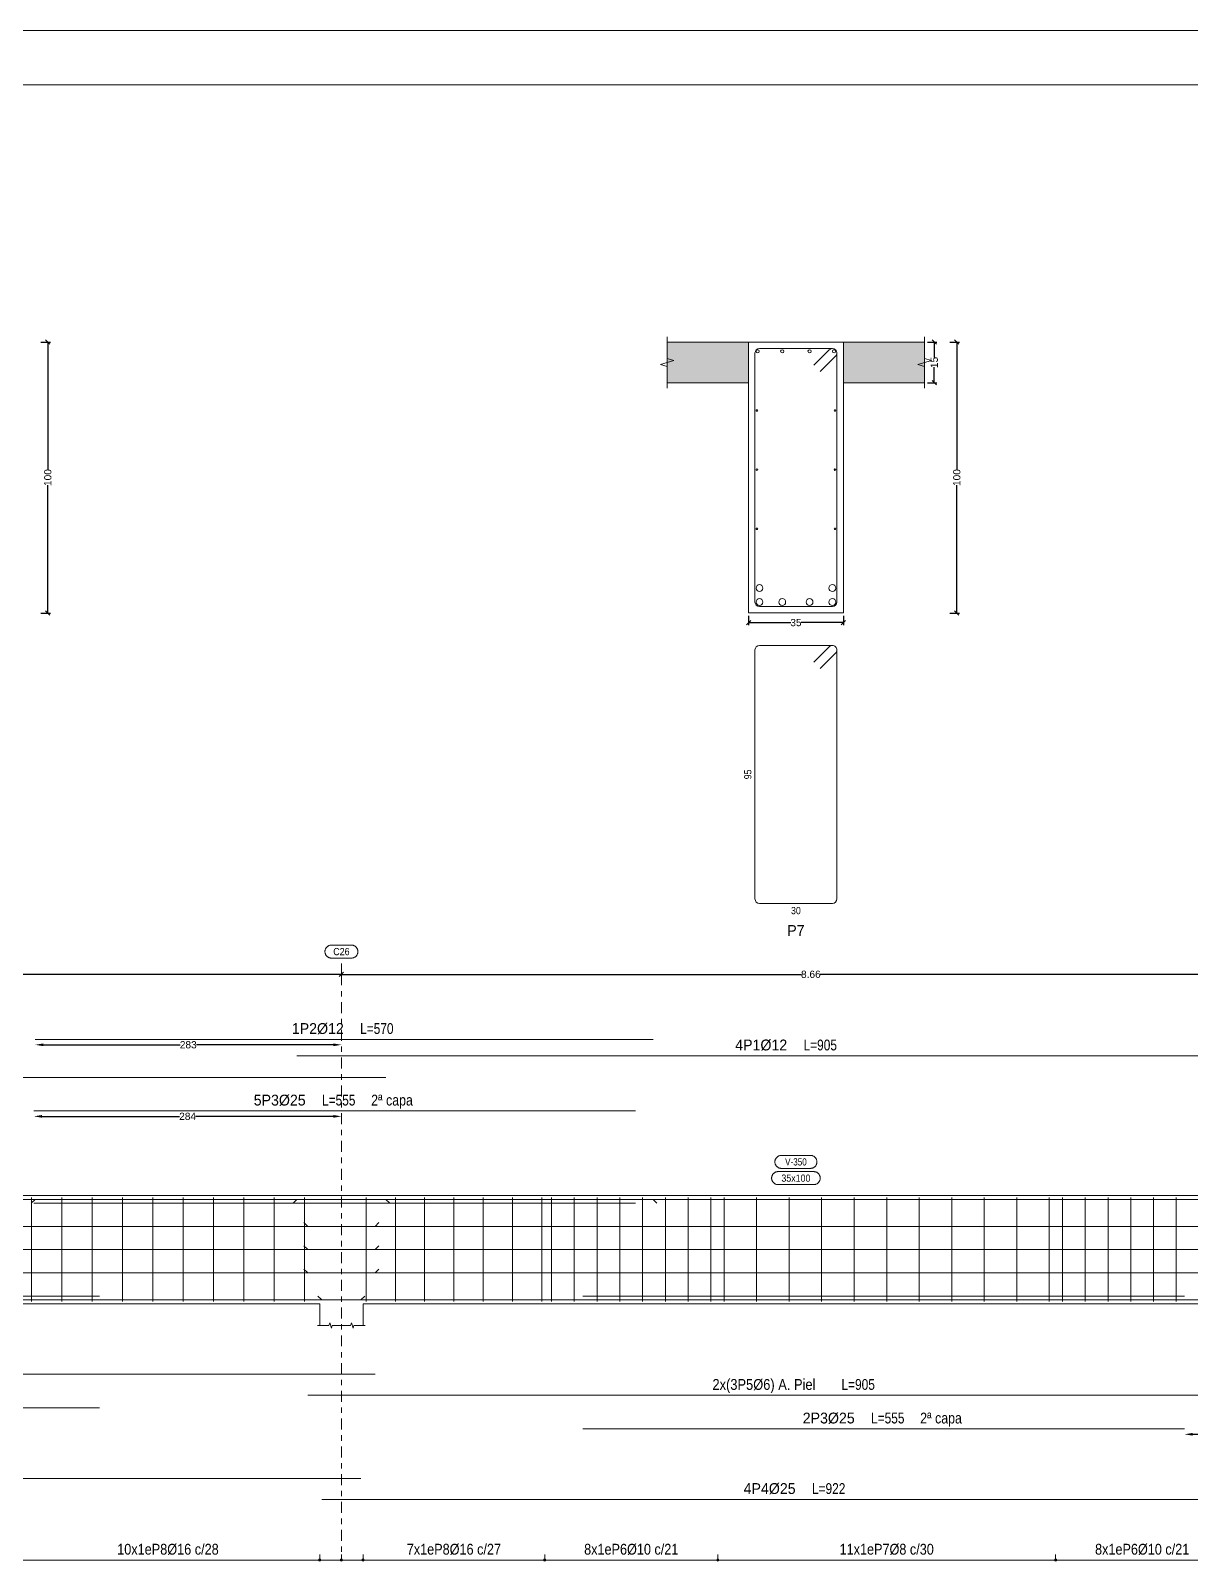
# Model space of a CAD drawing. Header units: millimetres. Extents: x 3 to 479, y -191 to 120.
# Drawn here: x 254.43 to 275.82, y -18.12 to 10.15 of the extents above; entities that cross this region are included whole.
import ezdxf
from ezdxf.enums import TextEntityAlignment as Align

# ---------------------------------------------------------------- set-up
doc = ezdxf.new("R2010")
doc.units = ezdxf.units.MM
doc.linetypes.add('CYPE_RAYAPUNTO', pattern=[0.4125, 0.2025, -0.105, 0, -0.105])
for name, color, linetype, lineweight in [('ALZ_ARM_LONG_ARM_TEXTOS', 3, 'Continuous', 9), ('ALZ_ARM_LONG_TXT_IND_CAPA_ARM_LONG', 3, 'Continuous', 9), ('ALZ_ARM_LONG_TXT_LONG', 3, 'Continuous', 9), ('ALZ_ARM_TRANS_TXT_EST', 3, 'Continuous', 9), ('ALZ_CONT_NUDOS', 122, 'Continuous', 9), ('ALZ_CONT_VIG_HORMIGON', 2, 'Continuous', 9), ('ALZ_COT_COT_ARM', 3, 'Continuous', 0), ('ALZ_COT_COT_EST', 3, 'Continuous', 0), ('ALZ_COT_COT_LIN_APOYOS', 2, 'CYPE_RAYAPUNTO', 0), ('ALZ_COT_LONGITUD_PROYECTADA', 122, 'Continuous', 0), ('ALZ_REF_COT_LIN_AUX_COTA', 2, 'CYPE_RAYAPUNTO', 9), ('ALZ_REF_REF_NOMBRE', 3, 'Continuous', 9), ('ALZ_REF_REF_REFERENCIA', 3, 'Continuous', 9), ('ALZ_REF_TEXTO_REF_NOMBRE', 3, 'Continuous', 9), ('ALZ_REF_TEXTO_REF_REFERENCIA', 3, 'Continuous', 9), ('ARM_LONGITUDINAL_Ø12', 171, 'Continuous', 9), ('ARM_LONGITUDINAL_Ø25', 20, 'Continuous', 9), ('ARM_LONGITUDINAL_Ø6', 151, 'Continuous', 9), ('ARM_TRANSVERSAL_Ø10', 103, 'Continuous', 9), ('ARM_TRANSVERSAL_Ø16', 212, 'Continuous', 9), ('ARM_TRANSVERSAL_Ø8', 32, 'Continuous', 9), ('RECUAD_LIMITES', 2, 'Continuous', 0), ('RECUAD_MARCO', 1, 'Continuous', 20), ('SEC_CONT_FORJADOS_SECCION', 8, 'Continuous', 9), ('SEC_CONT_VIG_HORMIGON_SECCION', 2, 'Continuous', 9), ('SEC_COTAS_SEC_DIM_VIGA', 122, 'Continuous', 0), ('SEC_COTAS_TEXTOS_DESPIECE_ESTRIBADO', 122, 'Continuous', 0), ('SEC_REF_TXT_POSICIONES_ARM_ESTRIBOS', 1, 'Continuous', 9)]:
    doc.layers.add(name, color=color, linetype=linetype, lineweight=lineweight)
doc.styles.add('CYPETXT_0.2_romans', font='arial.ttf', dxfattribs={"height": 0.133333})
doc.styles.add('CYPETXT_romans', font='arial.ttf', dxfattribs={"height": 0.2})
doc.dimstyles.new('cype_arrow', dxfattribs={"dimtxt": 0.18, "dimasz": 0.15, "dimexe": 0.05, "dimexo": 0.05, "dimgap": 0, "dimtad": 0, "dimdec": 4, "dimzin": 0, "dimdsep": 46, "dimtxsty": 'CYPETXT_0.2_romans', "dimcen": 0.09, "dimadec": 0, "dimazin": 0, "dimtfac": 1, "dimtdec": 4, "dimtofl": 0, "dimtmove": 2, "dimatfit": 3, "dimfxl": 1, "dimtolj": 1, "dimtzin": 0, "dimarcsym": 0})
doc.dimstyles.new('cype_oblique', dxfattribs={"dimtxt": 0.18, "dimasz": 0.18, "dimexe": 0.05, "dimexo": 0.05, "dimgap": 0, "dimtad": 0, "dimdec": 4, "dimzin": 0, "dimdsep": 46, "dimtxsty": 'CYPETXT_0.2_romans', "dimblk": 'OBLIQUE', "dimtsz": 0.04, "dimcen": 0.09, "dimadec": 0, "dimazin": 0, "dimtfac": 1, "dimtdec": 4, "dimtofl": 0, "dimtmove": 2, "dimatfit": 3, "dimfxl": 1, "dimtolj": 1, "dimtzin": 0, "dimarcsym": 0})

# ---------------------------------------------------------------- blocks, each defined once
blk = doc.blocks.new('*D987')
at = {"layer": 'Defpoints', "color": 0, "transparency": 16777216}
for p in [(254.566, 4.403), (254.743, 4.403), (254.566, -0.597)]:
    blk.add_point(p, dxfattribs=at)
at = {"layer": 'SEC_COTAS_SEC_DIM_VIGA', "color": 0, "lineweight": -2, "transparency": 16777216}
for p, q in [((254.616, 4.403), (254.793, 4.403)), ((254.783, 4.363), (254.703, 4.443)), ((254.743, 4.403), (254.743, 2.044)), ((254.743, -0.597), (254.743, 1.763)), ((254.783, -0.637), (254.703, -0.557)), ((254.616, -0.597), (254.793, -0.597))]:
    blk.add_line(p, q, dxfattribs=at)
at = {"layer": 'SEC_COTAS_SEC_DIM_VIGA', "color": 0, "transparency": 16777216, "insert": (254.743, 1.903), "char_height": 0.1333, "attachment_point": 5, "rotation": 90, "style": 'CYPETXT_0.2_romans'}
blk.add_mtext('\\A1;100', dxfattribs=at)
blk = doc.blocks.new('_OBLIQUE')
at = {"color": 0, "linetype": 'ByBlock', "lineweight": -2}
blk.add_line((-0.5, -0.5), (0.5, 0.5), dxfattribs=at)
blk = doc.blocks.new('*D988')
at = {"layer": 'Defpoints', "color": 0, "transparency": 16777216}
for p in [(267.67, -0.597), (269.42, -0.597), (269.42, -0.774)]:
    blk.add_point(p, dxfattribs=at)
at = {"layer": 'SEC_COTAS_SEC_DIM_VIGA', "color": 0, "lineweight": -2, "transparency": 16777216}
for p, q in [((267.63, -0.814), (267.71, -0.734)), ((267.67, -0.647), (267.67, -0.824)), ((267.67, -0.774), (268.449, -0.774)), ((269.42, -0.774), (268.64, -0.774)), ((269.38, -0.814), (269.46, -0.734)), ((269.42, -0.647), (269.42, -0.824))]:
    blk.add_line(p, q, dxfattribs=at)
at = {"layer": 'SEC_COTAS_SEC_DIM_VIGA', "color": 0, "transparency": 16777216, "insert": (268.545, -0.774), "char_height": 0.1333, "attachment_point": 5, "style": 'CYPETXT_0.2_romans'}
blk.add_mtext('\\A1;35', dxfattribs=at)
blk = doc.blocks.new('*D989')
at = {"layer": 'Defpoints', "color": 0, "transparency": 16777216}
for p in [(270.92, 4.403), (271.097, 4.403), (270.92, 3.653)]:
    blk.add_point(p, dxfattribs=at)
at = {"layer": 'SEC_COTAS_SEC_DIM_VIGA', "color": 0, "lineweight": -2, "transparency": 16777216}
for p, q in [((270.97, 4.403), (271.147, 4.403)), ((271.137, 4.363), (271.057, 4.443)), ((271.097, 4.403), (271.097, 4.118)), ((271.137, 3.613), (271.057, 3.693)), ((271.097, 3.653), (271.097, 3.939)), ((270.97, 3.653), (271.147, 3.653))]:
    blk.add_line(p, q, dxfattribs=at)
at = {"layer": 'SEC_COTAS_SEC_DIM_VIGA', "color": 0, "transparency": 16777216, "insert": (271.097, 4.028), "char_height": 0.1333, "attachment_point": 5, "rotation": 90, "style": 'CYPETXT_0.2_romans'}
blk.add_mtext('\\A1;15', dxfattribs=at)
blk = doc.blocks.new('*D990')
at = {"layer": 'Defpoints', "color": 0, "transparency": 16777216}
for p in [(271.336, 4.403), (271.513, 4.403), (271.336, -0.597)]:
    blk.add_point(p, dxfattribs=at)
at = {"layer": 'SEC_COTAS_SEC_DIM_VIGA', "color": 0, "lineweight": -2, "transparency": 16777216}
for p, q in [((271.386, 4.403), (271.563, 4.403)), ((271.553, 4.363), (271.473, 4.443)), ((271.513, 4.403), (271.513, 2.044)), ((271.513, -0.597), (271.513, 1.763)), ((271.553, -0.637), (271.473, -0.557)), ((271.386, -0.597), (271.563, -0.597))]:
    blk.add_line(p, q, dxfattribs=at)
at = {"layer": 'SEC_COTAS_SEC_DIM_VIGA', "color": 0, "transparency": 16777216, "insert": (271.513, 1.903), "char_height": 0.1333, "attachment_point": 5, "rotation": 90, "style": 'CYPETXT_0.2_romans'}
blk.add_mtext('\\A1;100', dxfattribs=at)
blk = doc.blocks.new('*D991')
at = {"layer": 'ALZ_COT_LONGITUD_PROYECTADA', "color": 0, "lineweight": -2, "transparency": 16777216}
for p, q in [((242.8, -7.306), (242.88, -7.226)), ((242.84, -7.266), (251.326, -7.266)), ((260.16, -7.266), (251.673, -7.266)), ((260.12, -7.306), (260.2, -7.226))]:
    blk.add_line(p, q, dxfattribs=at)
at = {"layer": 'Defpoints', "color": 0, "transparency": 16777216}
for p in [(242.84, -7.266), (242.84, -7.266), (260.16, -7.266)]:
    blk.add_point(p, dxfattribs=at)
at = {"layer": 'ALZ_COT_LONGITUD_PROYECTADA', "color": 0, "transparency": 16777216, "insert": (251.5, -7.266), "char_height": 0.1333, "attachment_point": 5, "style": 'CYPETXT_0.2_romans'}
blk.add_mtext('\\A1;8.66', dxfattribs=at)
blk = doc.blocks.new('*D992')
at = {"layer": 'ALZ_COT_LONGITUD_PROYECTADA', "color": 0, "lineweight": -2, "transparency": 16777216}
for p, q in [((260.12, -7.306), (260.2, -7.226)), ((260.16, -7.266), (268.646, -7.266)), ((277.48, -7.266), (268.993, -7.266)), ((277.44, -7.306), (277.52, -7.226))]:
    blk.add_line(p, q, dxfattribs=at)
at = {"layer": 'Defpoints', "color": 0, "transparency": 16777216}
for p in [(260.16, -7.266), (260.16, -7.266), (277.48, -7.266)]:
    blk.add_point(p, dxfattribs=at)
at = {"layer": 'ALZ_COT_LONGITUD_PROYECTADA', "color": 0, "transparency": 16777216, "insert": (268.82, -7.266), "char_height": 0.1333, "attachment_point": 5, "style": 'CYPETXT_0.2_romans'}
blk.add_mtext('\\A1;8.66', dxfattribs=at)
blk = doc.blocks.new('*D993')
at = {"layer": 'ALZ_COT_COT_ARM', "color": 0, "lineweight": -2, "transparency": 16777216}
for p, q in [((254.659, -8.566), (257.186, -8.566)), ((260.01, -8.566), (257.483, -8.566))]:
    blk.add_line(p, q, dxfattribs=at)
at = {"layer": 'ALZ_COT_COT_ARM', "color": 0, "transparency": 16777216}
for points in [[(254.659, -8.541), (254.659, -8.591), (254.509, -8.566)], [(260.01, -8.541), (260.01, -8.591), (260.16, -8.566)]]:
    blk.add_solid(points, dxfattribs=at)
at = {"layer": 'Defpoints', "color": 0, "transparency": 16777216}
for p in [(254.509, -8.566), (260.16, -8.566), (260.16, -8.566)]:
    blk.add_point(p, dxfattribs=at)
at = {"layer": 'ALZ_COT_COT_ARM', "color": 0, "transparency": 16777216, "insert": (257.334, -8.566), "char_height": 0.1333, "attachment_point": 5, "style": 'CYPETXT_0.2_romans'}
blk.add_mtext('\\A1;283', dxfattribs=at)
blk = doc.blocks.new('*D994')
at = {"layer": 'ALZ_COT_COT_ARM', "color": 0, "lineweight": -2, "transparency": 16777216}
for p, q in [((254.635, -9.887), (257.174, -9.887)), ((260.01, -9.887), (257.47, -9.887))]:
    blk.add_line(p, q, dxfattribs=at)
at = {"layer": 'ALZ_COT_COT_ARM', "color": 0, "transparency": 16777216}
for points in [[(254.635, -9.862), (254.635, -9.912), (254.485, -9.887)], [(260.01, -9.862), (260.01, -9.912), (260.16, -9.887)]]:
    blk.add_solid(points, dxfattribs=at)
at = {"layer": 'Defpoints', "color": 0, "transparency": 16777216}
for p in [(254.485, -9.887), (260.16, -9.887), (260.16, -9.887)]:
    blk.add_point(p, dxfattribs=at)
at = {"layer": 'ALZ_COT_COT_ARM', "color": 0, "transparency": 16777216, "insert": (257.322, -9.887), "char_height": 0.1333, "attachment_point": 5, "style": 'CYPETXT_0.2_romans'}
blk.add_mtext('\\A1;284', dxfattribs=at)
blk = doc.blocks.new('*D996')
at = {"layer": 'ALZ_COT_COT_ARM', "color": 0, "lineweight": -2, "transparency": 16777216}
for p, q in [((275.863, -15.755), (276.376, -15.755)), ((277.08, -15.755), (276.566, -15.755))]:
    blk.add_line(p, q, dxfattribs=at)
at = {"layer": 'ALZ_COT_COT_ARM', "color": 0, "transparency": 16777216}
for points in [[(275.863, -15.73), (275.863, -15.78), (275.713, -15.755)], [(277.08, -15.73), (277.08, -15.78), (277.23, -15.755)]]:
    blk.add_solid(points, dxfattribs=at)
at = {"layer": 'Defpoints', "color": 0, "transparency": 16777216}
for p in [(275.713, -15.755), (277.23, -15.755), (277.23, -15.755)]:
    blk.add_point(p, dxfattribs=at)
at = {"layer": 'ALZ_COT_COT_ARM', "color": 0, "transparency": 16777216, "insert": (276.471, -15.755), "char_height": 0.1333, "attachment_point": 5, "style": 'CYPETXT_0.2_romans'}
blk.add_mtext('\\A1;76', dxfattribs=at)

msp = doc.modelspace()

# ---------------------------------------------------------------- hatches: boundary and pattern name
at = {"layer": 'SEC_CONT_FORJADOS_SECCION', "true_color": 0xdad7d3}
for points in [[(266.16951, 4.40347), (267.66951, 4.40347), (267.66951, 3.65347), (266.16951, 3.65347)], [(270.91951, 4.40347), (269.41951, 4.40347), (269.41951, 3.65347), (270.91951, 3.65347)]]:
    msp.add_hatch(color=254, dxfattribs=at).paths.add_polyline_path(points)

# ---------------------------------------------------------------- linework, layer by layer
at = {"layer": 'ALZ_CONT_NUDOS'}
for p, q in [((259.75951, -13.34677), (259.75951, -13.74677)), ((260.55951, -13.34677), (260.55951, -13.74677))]:
    msp.add_line(p, q, dxfattribs=at)
for points in [[(259.75951, -11.34677), (260.55951, -11.34677)], [(259.71951, -13.74677), (259.92951, -13.74677), (259.94451, -13.69677), (259.97451, -13.79677), (259.98951, -13.74677), (260.19951, -13.74677)], [(260.11951, -13.74677), (260.32951, -13.74677), (260.34451, -13.69677), (260.37451, -13.79677), (260.38951, -13.74677), (260.59951, -13.74677)]]:
    msp.add_lwpolyline(points, dxfattribs=at)
at = {"layer": 'ALZ_CONT_VIG_HORMIGON'}
for p, q in [((243.78951, -11.34677), (259.75951, -11.34677)), ((260.55951, -11.34677), (276.52951, -11.34677)), ((243.78951, -13.34677), (259.75951, -13.34677)), ((260.55951, -13.34677), (276.52951, -13.34677))]:
    msp.add_line(p, q, dxfattribs=at)
at = {"layer": 'ALZ_COT_COT_EST'}
for p, q in [((259.75951, -18.07609), (259.75951, -17.97609)), ((260.15951, -18.07609), (260.15951, -17.97609)), ((260.55951, -18.07609), (260.55951, -17.97609)), ((263.90951, -18.07609), (263.90951, -17.97609)), ((267.10351, -18.07609), (267.10351, -17.97609)), ((273.33551, -18.07609), (273.33551, -17.97609))]:
    msp.add_line(p, q, dxfattribs=at)
for points in [[(254.15951, -18.07609), (259.75951, -18.07609), (259.75951, -17.97609)], [(259.75951, -18.07609), (260.15951, -18.07609), (260.15951, -17.97609)], [(260.15951, -18.07609), (260.55951, -18.07609), (260.55951, -17.97609)], [(260.55951, -18.07609), (263.90951, -18.07609), (263.90951, -17.97609)], [(263.90951, -18.07609), (267.10351, -18.07609), (267.10351, -17.97609)], [(267.10351, -18.07609), (273.33551, -18.07609), (273.33551, -17.97609)], [(273.33551, -18.07609), (276.52951, -18.07609), (276.52951, -17.97609)]]:
    msp.add_lwpolyline(points, dxfattribs=at)
for centre in [(259.75951, -18.07609), (259.75951, -18.07609), (260.15951, -18.07609), (260.15951, -18.07609), (260.55951, -18.07609), (260.55951, -18.07609), (263.90951, -18.07609), (263.90951, -18.07609), (267.10351, -18.07609), (267.10351, -18.07609), (273.33551, -18.07609), (273.33551, -18.07609)]:
    msp.add_circle(centre, 0.02, dxfattribs=at)
at = {"layer": 'ALZ_COT_COT_LIN_APOYOS'}
msp.add_line((260.15951, -7.26586), (260.15951, -18.07609), dxfattribs=at)
at = {"layer": 'ALZ_REF_COT_LIN_AUX_COTA'}
msp.add_line((260.15951, -7.26586), (260.15951, -6.96586), dxfattribs=at)
at = {"layer": 'ALZ_REF_REF_NOMBRE'}
for points in [[(268.81251, -10.60677), (268.82052, -10.60704), (268.8285, -10.60784), (268.83641, -10.60918), (268.84421, -10.61104), (268.85187, -10.61341), (268.85935, -10.61629), (268.86663, -10.61967), (268.87366, -10.62352), (268.88042, -10.62784), (268.88688, -10.6326), (268.893, -10.63777), (268.89876, -10.64335), (268.90414, -10.6493), (268.90911, -10.65559), (268.91365, -10.6622), (268.91774, -10.6691), (268.92136, -10.67626), (268.92449, -10.68364), (268.92712, -10.69122), (268.92924, -10.69895), (268.93083, -10.70681), (268.9319, -10.71476), (268.93244, -10.72276), (268.93244, -10.73078), (268.9319, -10.73878), (268.93083, -10.74673), (268.92924, -10.75459), (268.92712, -10.76233), (268.92449, -10.7699), (268.92136, -10.77729), (268.91774, -10.78444), (268.91365, -10.79134), (268.90911, -10.79795), (268.90414, -10.80425), (268.89876, -10.8102), (268.893, -10.81577), (268.88688, -10.82095), (268.88042, -10.82571), (268.87366, -10.83002), (268.86663, -10.83388), (268.85935, -10.83725), (268.85187, -10.84013), (268.84421, -10.84251), (268.83641, -10.84437), (268.8285, -10.8457), (268.82052, -10.8465), (268.81251, -10.84677), (268.27651, -10.84677), (268.26849, -10.8465), (268.26051, -10.8457), (268.2526, -10.84437), (268.2448, -10.84251), (268.23714, -10.84013), (268.22966, -10.83725), (268.22238, -10.83388), (268.21535, -10.83002), (268.20859, -10.82571), (268.20214, -10.82095), (268.19601, -10.81577), (268.19025, -10.8102), (268.18487, -10.80425), (268.1799, -10.79795), (268.17536, -10.79134), (268.17127, -10.78444), (268.16765, -10.77729), (268.16452, -10.7699), (268.16189, -10.76233), (268.15977, -10.75459), (268.15818, -10.74673), (268.15711, -10.73878), (268.15657, -10.73078), (268.15657, -10.72276), (268.15711, -10.71476), (268.15818, -10.70681), (268.15977, -10.69895), (268.16189, -10.69122), (268.16452, -10.68364), (268.16765, -10.67626), (268.17127, -10.6691), (268.17536, -10.6622), (268.1799, -10.65559), (268.18487, -10.6493), (268.19025, -10.64335), (268.19601, -10.63777), (268.20214, -10.6326), (268.20859, -10.62784), (268.21535, -10.62352), (268.22238, -10.61967), (268.22966, -10.61629), (268.23714, -10.61341), (268.2448, -10.61104), (268.2526, -10.60918), (268.26051, -10.60784), (268.26849, -10.60704), (268.27651, -10.60677), (268.81251, -10.60677)], [(268.87351, -10.90677), (268.88152, -10.90704), (268.8895, -10.90784), (268.89741, -10.90918), (268.90521, -10.91104), (268.91287, -10.91341), (268.92035, -10.91629), (268.92763, -10.91967), (268.93466, -10.92352), (268.94142, -10.92784), (268.94788, -10.9326), (268.954, -10.93777), (268.95976, -10.94335), (268.96514, -10.9493), (268.97011, -10.95559), (268.97465, -10.9622), (268.97874, -10.9691), (268.98236, -10.97626), (268.98549, -10.98364), (268.98812, -10.99122), (268.99024, -10.99895), (268.99183, -11.00681), (268.9929, -11.01476), (268.99344, -11.02276), (268.99344, -11.03078), (268.9929, -11.03878), (268.99183, -11.04673), (268.99024, -11.05459), (268.98812, -11.06233), (268.98549, -11.0699), (268.98236, -11.07729), (268.97874, -11.08444), (268.97465, -11.09134), (268.97011, -11.09795), (268.96514, -11.10425), (268.95976, -11.1102), (268.954, -11.11577), (268.94788, -11.12095), (268.94142, -11.12571), (268.93466, -11.13002), (268.92763, -11.13388), (268.92035, -11.13725), (268.91287, -11.14013), (268.90521, -11.14251), (268.89741, -11.14437), (268.8895, -11.1457), (268.88152, -11.1465), (268.87351, -11.14677), (268.21551, -11.14677), (268.20749, -11.1465), (268.19951, -11.1457), (268.1916, -11.14437), (268.1838, -11.14251), (268.17614, -11.14013), (268.16866, -11.13725), (268.16138, -11.13388), (268.15435, -11.13002), (268.14759, -11.12571), (268.14114, -11.12095), (268.13501, -11.11577), (268.12925, -11.1102), (268.12387, -11.10425), (268.1189, -11.09795), (268.11436, -11.09134), (268.11027, -11.08444), (268.10665, -11.07729), (268.10352, -11.0699), (268.10089, -11.06233), (268.09877, -11.05459), (268.09718, -11.04673), (268.09611, -11.03878), (268.09557, -11.03078), (268.09557, -11.02276), (268.09611, -11.01476), (268.09718, -11.00681), (268.09877, -10.99895), (268.10089, -10.99122), (268.10352, -10.98364), (268.10665, -10.97626), (268.11027, -10.9691), (268.11436, -10.9622), (268.1189, -10.95559), (268.12387, -10.9493), (268.12925, -10.94335), (268.13501, -10.93777), (268.14114, -10.9326), (268.14759, -10.92784), (268.15435, -10.92352), (268.16138, -10.91967), (268.16866, -10.91629), (268.17614, -10.91341), (268.1838, -10.91104), (268.1916, -10.90918), (268.19951, -10.90784), (268.20749, -10.90704), (268.21551, -10.90677), (268.87351, -10.90677)]]:
    msp.add_lwpolyline(points, close=True, dxfattribs=at)
at = {"layer": 'ALZ_REF_REF_REFERENCIA'}
msp.add_lwpolyline([(260.34351, -6.72586), (260.35152, -6.72613), (260.3595, -6.72693), (260.36741, -6.72827), (260.37521, -6.73013), (260.38287, -6.7325), (260.39035, -6.73539), (260.39763, -6.73876), (260.40466, -6.74262), (260.41142, -6.74693), (260.41788, -6.75169), (260.424, -6.75687), (260.42976, -6.76244), (260.43514, -6.76839), (260.44011, -6.77468), (260.44465, -6.78129), (260.44874, -6.78819), (260.45236, -6.79535), (260.45549, -6.80273), (260.45812, -6.81031), (260.46024, -6.81805), (260.46183, -6.8259), (260.4629, -6.83385), (260.46344, -6.84185), (260.46344, -6.84987), (260.4629, -6.85788), (260.46183, -6.86582), (260.46024, -6.87368), (260.45812, -6.88142), (260.45549, -6.88899), (260.45236, -6.89638), (260.44874, -6.90353), (260.44465, -6.91043), (260.44011, -6.91705), (260.43514, -6.92334), (260.42976, -6.92929), (260.424, -6.93486), (260.41788, -6.94004), (260.41142, -6.9448), (260.40466, -6.94911), (260.39763, -6.95297), (260.39035, -6.95634), (260.38287, -6.95922), (260.37521, -6.9616), (260.36741, -6.96346), (260.3595, -6.96479), (260.35152, -6.9656), (260.34351, -6.96586), (259.97551, -6.96586), (259.96749, -6.9656), (259.95951, -6.96479), (259.9516, -6.96346), (259.9438, -6.9616), (259.93614, -6.95922), (259.92866, -6.95634), (259.92138, -6.95297), (259.91435, -6.94911), (259.90759, -6.9448), (259.90114, -6.94004), (259.89501, -6.93486), (259.88925, -6.92929), (259.88387, -6.92334), (259.8789, -6.91705), (259.87436, -6.91043), (259.87027, -6.90353), (259.86665, -6.89638), (259.86352, -6.88899), (259.86089, -6.88142), (259.85877, -6.87368), (259.85718, -6.86582), (259.85611, -6.85788), (259.85557, -6.84987), (259.85557, -6.84185), (259.85611, -6.83385), (259.85718, -6.8259), (259.85877, -6.81805), (259.86089, -6.81031), (259.86352, -6.80273), (259.86665, -6.79535), (259.87027, -6.78819), (259.87436, -6.78129), (259.8789, -6.77468), (259.88387, -6.76839), (259.88925, -6.76244), (259.89501, -6.75687), (259.90114, -6.75169), (259.90759, -6.74693), (259.91435, -6.74262), (259.92138, -6.73876), (259.92866, -6.73539), (259.93614, -6.7325), (259.9438, -6.73013), (259.9516, -6.72827), (259.95951, -6.72693), (259.96749, -6.72613), (259.97551, -6.72586), (260.34351, -6.72586)], close=True, dxfattribs=at)
at = {"layer": 'ARM_LONGITUDINAL_Ø12'}
for p, q in [((254.50874, -11.41877), (254.43803, -11.48948)), ((259.33951, -11.41877), (259.26879, -11.48948)), ((260.97951, -11.41877), (261.05022, -11.48948)), ((265.90874, -11.41877), (265.97946, -11.48948))]:
    msp.add_line(p, q, dxfattribs=at)
for points in [[(254.50874, -8.46586), (265.90874, -8.46586)], [(277.43951, -8.76946), (259.33951, -8.76946)], [(242.87951, -9.16677), (260.97951, -9.16677)], [(242.87951, -11.41877), (260.97951, -11.41877)], [(254.50874, -11.41877), (265.90874, -11.41877)], [(277.43951, -11.41877), (259.33951, -11.41877)]]:
    msp.add_lwpolyline(points, dxfattribs=at)
for centre in [(267.83951, 4.23347), (268.29284, 4.23347), (268.79617, 4.23347), (269.24951, 4.23347)]:
    msp.add_circle(centre, 0.03, dxfattribs=at)
at = {"layer": 'ARM_LONGITUDINAL_Ø25'}
for p, q in [((259.79951, -13.27477), (259.72566, -13.20734)), ((260.51951, -13.27477), (260.59335, -13.20734))]:
    msp.add_line(p, q, dxfattribs=at)
for points in [[(254.48451, -9.78677), (265.58451, -9.78677)], [(254.48451, -11.48811), (265.58451, -11.48811)], [(242.87951, -12.47477), (242.87951, -13.12477), (242.89092, -13.18218), (242.92344, -13.23084), (242.9721, -13.26335), (243.02951, -13.27477), (260.51951, -13.27477)], [(277.43951, -12.47477), (277.43951, -13.12477), (277.42809, -13.18218), (277.39557, -13.23084), (277.34691, -13.26335), (277.28951, -13.27477), (259.79951, -13.27477)], [(244.59718, -13.20544), (255.69718, -13.20544)], [(264.61324, -13.20544), (275.71324, -13.20544)], [(244.59718, -15.26678), (255.69718, -15.26678)], [(242.87951, -15.76814), (242.87951, -16.41814), (242.89092, -16.47554), (242.92344, -16.52421), (242.9721, -16.55672), (243.02951, -16.56814), (260.51951, -16.56814)], [(264.61324, -15.65492), (275.71324, -15.65492)], [(277.43951, -16.15609), (277.43951, -16.80609), (277.42809, -16.86349), (277.39557, -16.91215), (277.34691, -16.94467), (277.28951, -16.95609), (259.79951, -16.95609)]]:
    msp.add_lwpolyline(points, dxfattribs=at)
for centre in [(267.87201, -0.1357), (269.21701, -0.1357), (267.87201, -0.39403), (268.29284, -0.39403), (268.79617, -0.39403), (269.21701, -0.39403)]:
    msp.add_circle(centre, 0.0625, dxfattribs=at)
at = {"layer": 'ARM_LONGITUDINAL_Ø6'}
for p, q in [((259.53951, -11.91744), (259.46879, -11.84673)), ((260.77951, -11.91744), (260.85022, -11.84673)), ((259.53951, -12.34677), (259.46879, -12.27606)), ((260.77951, -12.34677), (260.85022, -12.27606)), ((259.53951, -12.77611), (259.46879, -12.7054)), ((260.77951, -12.77611), (260.85022, -12.7054))]:
    msp.add_line(p, q, dxfattribs=at)
for points in [[(242.92107, -11.91744), (260.77951, -11.91744)], [(259.53951, -11.91744), (277.39794, -11.91744)], [(242.92107, -12.34677), (260.77951, -12.34677)], [(259.53951, -12.34677), (277.39794, -12.34677)], [(242.92107, -12.77611), (260.77951, -12.77611)], [(259.53951, -12.77611), (277.39794, -12.77611)], [(242.97951, -14.47356), (242.90029, -14.61077), (242.9028, -14.62498), (242.91002, -14.63749), (242.92107, -14.64677), (260.77951, -14.64677)], [(259.53951, -15.03491), (277.39794, -15.03491), (277.409, -15.02563), (277.41621, -15.01313), (277.41872, -14.99891), (277.33951, -14.8617)]]:
    msp.add_lwpolyline(points, dxfattribs=at)
for centre in [(267.82451, 3.14118), (269.26451, 3.14118), (267.82451, 2.04889), (269.26451, 2.04889), (267.82451, 0.95659), (269.26451, 0.95659)]:
    msp.add_circle(centre, 0.015, dxfattribs=at)
at = {"layer": 'ARM_TRANSVERSAL_Ø10'}
for p, q in [((264.03651, -11.38677), (264.03651, -13.30677)), ((264.45651, -11.38677), (264.45651, -13.30677)), ((264.87651, -11.38677), (264.87651, -13.30677)), ((265.29651, -11.38677), (265.29651, -13.30677)), ((265.71651, -11.38677), (265.71651, -13.30677)), ((266.13651, -11.38677), (266.13651, -13.30677)), ((266.55651, -11.38677), (266.55651, -13.30677)), ((266.97651, -11.38677), (266.97651, -13.30677)), ((273.46251, -11.38677), (273.46251, -13.30677)), ((273.88251, -11.38677), (273.88251, -13.30677)), ((274.30251, -11.38677), (274.30251, -13.30677)), ((274.72251, -11.38677), (274.72251, -13.30677)), ((275.14251, -11.38677), (275.14251, -13.30677)), ((275.56251, -11.38677), (275.56251, -13.30677))]:
    msp.add_line(p, q, dxfattribs=at)
at = {"layer": 'ARM_TRANSVERSAL_Ø16'}
for p, q in [((254.43951, -11.38677), (254.43951, -13.30677)), ((254.99951, -11.38677), (254.99951, -13.30677)), ((255.55951, -11.38677), (255.55951, -13.30677)), ((256.11951, -11.38677), (256.11951, -13.30677)), ((256.67951, -11.38677), (256.67951, -13.30677)), ((257.23951, -11.38677), (257.23951, -13.30677)), ((257.79951, -11.38677), (257.79951, -13.30677)), ((258.35951, -11.38677), (258.35951, -13.30677)), ((258.91951, -11.38677), (258.91951, -13.30677)), ((259.47951, -11.38677), (259.47951, -13.30677)), ((260.61451, -11.38677), (260.61451, -13.30677)), ((261.15451, -11.38677), (261.15451, -13.30677)), ((261.69451, -11.38677), (261.69451, -13.30677)), ((262.23451, -11.38677), (262.23451, -13.30677)), ((262.77451, -11.38677), (262.77451, -13.30677)), ((263.31451, -11.38677), (263.31451, -13.30677)), ((263.85451, -11.38677), (263.85451, -13.30677))]:
    msp.add_line(p, q, dxfattribs=at)
at = {"layer": 'ARM_TRANSVERSAL_Ø8'}
for p, q in [((267.21951, -11.38677), (267.21951, -13.30677)), ((267.81951, -11.38677), (267.81951, -13.30677)), ((268.41951, -11.38677), (268.41951, -13.30677)), ((269.01951, -11.38677), (269.01951, -13.30677)), ((269.61951, -11.38677), (269.61951, -13.30677)), ((270.21951, -11.38677), (270.21951, -13.30677)), ((270.81951, -11.38677), (270.81951, -13.30677)), ((271.41951, -11.38677), (271.41951, -13.30677)), ((272.01951, -11.38677), (272.01951, -13.30677)), ((272.61951, -11.38677), (272.61951, -13.30677)), ((273.21951, -11.38677), (273.21951, -13.30677))]:
    msp.add_line(p, q, dxfattribs=at)
for points in [[(268.9925, 3.85979), (269.27534, 4.14263), (269.2856, 4.15513), (269.29323, 4.1694), (269.29792, 4.18487), (269.29951, 4.20097), (269.29792, 4.21706), (269.29323, 4.23254), (269.2856, 4.2468), (269.27534, 4.25931), (269.26284, 4.26957), (269.24858, 4.27719), (269.2331, 4.28188), (269.21701, 4.28347), (267.87201, 4.28347), (267.84043, 4.27719), (267.81367, 4.25931), (267.79579, 4.23254), (267.78951, 4.20097), (267.78951, -0.39403), (267.79579, -0.4256), (267.81367, -0.45237), (267.84043, -0.47025), (267.87201, -0.47653), (269.21701, -0.47653), (269.24858, -0.47025), (269.27534, -0.45237), (269.29323, -0.4256), (269.29951, -0.39403), (269.29951, 4.20097), (269.29792, 4.21706), (269.29323, 4.23254), (269.2856, 4.2468), (269.27534, 4.25931), (269.26284, 4.26957), (269.24858, 4.27719), (269.2331, 4.28188), (269.21701, 4.28347), (269.2041, 4.28245), (269.19151, 4.27943), (269.17955, 4.27448), (269.16851, 4.26771), (269.15867, 4.25931), (268.87583, 3.97646)], [(268.9925, -1.61954), (269.27534, -1.3367), (269.2856, -1.3242), (269.29323, -1.30994), (269.29792, -1.29446), (269.29951, -1.27836), (269.29792, -1.26227), (269.29323, -1.24679), (269.2856, -1.23253), (269.27534, -1.22003), (269.26284, -1.20977), (269.24858, -1.20214), (269.2331, -1.19745), (269.21701, -1.19586), (267.87201, -1.19586), (267.84043, -1.20214), (267.81367, -1.22003), (267.79579, -1.24679), (267.78951, -1.27836), (267.78951, -5.87336), (267.79579, -5.90494), (267.81367, -5.9317), (267.84043, -5.94958), (267.87201, -5.95586), (269.21701, -5.95586), (269.24858, -5.94958), (269.27534, -5.9317), (269.29323, -5.90494), (269.29951, -5.87336), (269.29951, -1.27836), (269.29792, -1.26227), (269.29323, -1.24679), (269.2856, -1.23253), (269.27534, -1.22003), (269.26284, -1.20977), (269.24858, -1.20214), (269.2331, -1.19745), (269.21701, -1.19586), (269.2041, -1.19688), (269.19151, -1.1999), (269.17955, -1.20486), (269.16851, -1.21162), (269.15867, -1.22003), (268.87583, -1.50287)]]:
    msp.add_lwpolyline(points, dxfattribs=at)
at = {"layer": 'RECUAD_LIMITES'}
msp.add_lwpolyline([(236.25251, -31.84816), (295.65251, -31.84816), (295.65251, 10.15184), (236.25251, 10.15184), (236.25251, -31.84816)], close=True, dxfattribs=at)
at = {"layer": 'RECUAD_MARCO'}
msp.add_lwpolyline([(238.75251, -30.84816), (294.65251, -30.84816), (294.65251, 9.15184), (238.75251, 9.15184), (238.75251, -30.84816)], close=True, dxfattribs=at)
at = {"layer": 'SEC_CONT_FORJADOS_SECCION'}
for points in [[(266.16951, 4.50347), (266.16951, 4.10347), (266.29451, 4.06597), (266.04451, 3.99097), (266.16951, 3.95347), (266.16951, 3.55347)], [(266.16951, 4.40347), (267.66951, 4.40347), (267.66951, 3.65347), (266.16951, 3.65347)], [(270.91951, 4.40347), (269.41951, 4.40347), (269.41951, 3.65347), (270.91951, 3.65347)], [(270.91951, 4.50347), (270.91951, 4.10347), (271.04451, 4.06597), (270.79451, 3.99097), (270.91951, 3.95347), (270.91951, 3.55347)]]:
    msp.add_lwpolyline(points, dxfattribs=at)
at = {"layer": 'SEC_CONT_FORJADOS_SECCION', "color": 254, "true_color": 0xdad7d3}
for points in [[(266.16951, 4.40347), (267.66951, 4.40347), (267.66951, 3.65347), (266.16951, 3.65347)], [(270.91951, 4.40347), (269.41951, 4.40347), (269.41951, 3.65347), (270.91951, 3.65347)]]:
    msp.add_lwpolyline(points, close=True, dxfattribs=at)
at = {"layer": 'SEC_CONT_VIG_HORMIGON_SECCION'}
msp.add_lwpolyline([(269.41951, 4.40347), (267.66951, 4.40347), (267.66951, -0.59653), (269.41951, -0.59653), (269.41951, 4.40347)], close=True, dxfattribs=at)

# ---------------------------------------------------------------- texts
at = {"layer": 'ALZ_ARM_LONG_ARM_TEXTOS', "style": 'CYPETXT_romans'}
for s, width, p in [('1P2%%c12', 0.935124, (259.72374, -8.36586)), ('4P1%%c12', 0.935124, (267.90451, -8.66946)), ('5P3%%c25', 0.935124, (259.02101, -9.68677)), ('2x(3P5%%c6) A. Piel', 0.849696, (267.95451, -14.93491)), ('2P3%%c25', 0.935124, (269.14974, -15.55492)), ('4P4%%c25', 0.935124, (268.05951, -16.85609))]:
    msp.add_text(s, height=0.2, dxfattribs=dict(at, width=width)).set_placement(p, align=Align.CENTER)
at = {"layer": 'ALZ_ARM_LONG_TXT_IND_CAPA_ARM_LONG', "style": 'CYPETXT_romans', "width": 0.816999}
for p in [(261.09301, -9.68677), (271.22174, -15.55492)]:
    msp.add_text('2ª capa', height=0.2, dxfattribs=at).set_placement(p, align=Align.CENTER)
at = {"layer": 'ALZ_ARM_LONG_TXT_LONG', "style": 'CYPETXT_romans', "width": 0.785606}
for s, p in [(' L=570', (260.78224, -8.36586)), (' L=905', (268.96301, -8.66946)), (' L=555', (260.07951, -9.68677)), (' L=905', (269.66251, -14.93491)), (' L=555', (270.20824, -15.55492)), (' L=922', (269.11801, -16.85609))]:
    msp.add_text(s, height=0.2, dxfattribs=at).set_placement(p, align=Align.CENTER)
at = {"layer": 'ALZ_ARM_TRANS_TXT_EST', "style": 'CYPETXT_romans'}
for s, width, p in [('10x1eP8%%c16 c/28', 0.837616, (256.95951, -17.97609)), ('7x1eP8%%c16 c/27', 0.835132, (262.23451, -17.97609)), ('8x1eP6%%c10 c/21', 0.835132, (265.50651, -17.97609)), ('11x1eP7%%c8 c/30', 0.835132, (270.21951, -17.97609)), ('8x1eP6%%c10 c/21', 0.835132, (274.93251, -17.97609))]:
    msp.add_text(s, height=0.2, dxfattribs=dict(at, width=width)).set_placement(p, align=Align.CENTER)
at = {"layer": 'ALZ_REF_TEXTO_REF_NOMBRE', "style": 'CYPETXT_romans'}
for s, width, p in [('V-350', 0.803518, (268.54451, -10.72677)), ('35x100', 0.875466, (268.54451, -11.02677))]:
    msp.add_text(s, height=0.133333, dxfattribs=dict(at, width=width)).set_placement(p, align=Align.MIDDLE_CENTER)
at = {"layer": 'ALZ_REF_TEXTO_REF_REFERENCIA', "style": 'CYPETXT_romans', "width": 0.8832}
msp.add_text('C26', height=0.133333, dxfattribs=at).set_placement((260.15951, -6.84586), align=Align.MIDDLE_CENTER)
at = {"layer": 'SEC_COTAS_TEXTOS_DESPIECE_ESTRIBADO', "style": 'CYPETXT_romans', "width": 0.872274}
msp.add_text('95', height=0.133333, rotation=90, dxfattribs=at).set_placement((267.72284, -3.57586), align=Align.CENTER)
msp.add_text('30', height=0.133333, dxfattribs=at).set_placement((268.54451, -6.02253), align=Align.TOP_CENTER)
at = {"layer": 'SEC_REF_TXT_POSICIONES_ARM_ESTRIBOS', "style": 'CYPETXT_romans', "width": 0.935124}
msp.add_text('P7', height=0.2, dxfattribs=at).set_placement((268.54451, -6.45586), align=Align.MIDDLE_CENTER)

# ---------------------------------------------------------------- dimensions: what is measured, and where the dimension line sits
at = {"layer": 'ALZ_COT_COT_ARM'}
for p1, p2, text, picture, middle in [((254.50874, -8.56586), (260.15951, -8.56586), '283', '*D993', (257.33412, -8.56586)), ((254.48451, -9.88677), (260.15951, -9.88677), '284', '*D994', (257.32201, -9.88677)), ((275.71324, -15.75492), (277.22951, -15.75492), '76', '*D996', (276.47137, -15.75492))]:
    dim = msp.add_aligned_dim(p1=p1, p2=p2, distance=0, text=text, dimstyle='cype_arrow', override={"dimexe": 0, "dimexo": 0}, dxfattribs=at)
    dim.commit()
    dim.dimension.update_dxf_attribs({"geometry": picture, "text_midpoint": middle})
at = {"layer": 'ALZ_COT_LONGITUD_PROYECTADA'}
for p1, p2, picture, middle in [((260.15951, -7.26586), (242.83951, -7.26586), '*D991', (251.49951, -7.26586)), ((277.47951, -7.26586), (260.15951, -7.26586), '*D992', (268.81951, -7.26586))]:
    dim = msp.add_aligned_dim(p1=p1, p2=p2, distance=0, text='8.66', dimstyle='cype_oblique', override={"dimexe": 0, "dimexo": 0}, dxfattribs=at)
    dim.commit()
    dim.dimension.update_dxf_attribs({"geometry": picture, "text_midpoint": middle})
at = {"layer": 'SEC_COTAS_SEC_DIM_VIGA'}
for p1, p2, text, picture, middle in [((254.56551, -0.59653), (254.56551, 4.40347), '100', '*D987', (254.74284, 1.90347)), ((270.91951, 3.65347), (270.91951, 4.40347), '15', '*D989', (271.09684, 4.02847)), ((271.33551, -0.59653), (271.33551, 4.40347), '100', '*D990', (271.51284, 1.90347)), ((267.66951, -0.59653), (269.41951, -0.59653), '35', '*D988', (268.54451, -0.77386))]:
    dim = msp.add_aligned_dim(p1=p1, p2=p2, distance=-0.17733, text=text, dimstyle='cype_oblique', dxfattribs=at)
    dim.commit()
    dim.dimension.update_dxf_attribs({"geometry": picture, "text_midpoint": middle})

doc.saveas('drawing.dxf')
